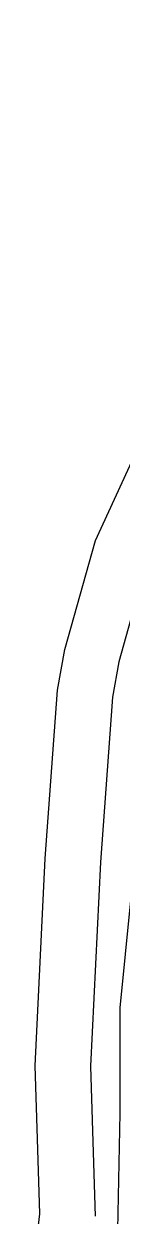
# Model space of a CAD drawing. Header units: inches. Extents: x 653559 to 669309, y 7245317 to 7256454.
# Drawn here: x 663135.8 to 663153.7, y 7253501.5 to 7253739.4 of the extents above; entities that cross this region are included whole.
import ezdxf

# ---------------------------------------------------------------- set-up
doc = ezdxf.new("R2010")
doc.units = ezdxf.units.IN
doc.header["$MEASUREMENT"] = 0
for name, color, linetype in [('Caminos', 1, 'Continuous'), ('Cauce', 5, 'Continuous'), ('Perimetral', 190, 'Continuous')]:
    doc.layers.add(name, color=color, linetype=linetype)

msp = doc.modelspace()

# ---------------------------------------------------------------- linework, layer by layer
at = {"layer": 'Caminos', "transparency": 33554613}
msp.add_polyline3d([(663152.66, 7253492.17, 0), (663153.3, 7253522.05, 0), (663153.3, 7253543.08, 0), (663155.41, 7253564.51, 0), (663161.37, 7253590.44, 0), (663166.66, 7253614.78, 0), (663175.12, 7253634.89, 0), (663188.88, 7253650.24, 0), (663203.17, 7253664.66, 0), (663212.96, 7253670.61, 0), (663225.93, 7253678.55, 0), (663235.58, 7253683.84, 0), (663243.39, 7253690.45, 0), (663250.93, 7253701.04, 0), (663257.06, 7253712.68, 0), (663262.04, 7253726.54, 0), (663266.69, 7253739.88, 0)], dxfattribs=at)
at = {"layer": 'Cauce', "color": 160, "transparency": 33554613}
for points in [[(663135.78, 7253489.5, 0), (663137.23, 7253501.98, 0), (663136.76, 7253516.95, 0), (663136.31, 7253531.51, 0), (663138.3, 7253572.84, 0), (663140.78, 7253606.43, 0), (663142.23, 7253614.58, 0), (663148.34, 7253636.31, 0), (663156.32, 7253653.63, 0), (663158.93, 7253658.09, 0), (663166.19, 7253666.8, 0), (663189.95, 7253704.91, 0), (663251.87, 7253771.35, 0)], [(663263.72, 7253767.12, 0), (663198.74, 7253698.14, 0), (663175.16, 7253660.32, 0), (663168, 7253651.72, 0), (663166.12, 7253648.52, 0), (663158.74, 7253632.49, 0), (663153.01, 7253612.11, 0), (663151.75, 7253605.06, 0), (663149.33, 7253572.17, 0), (663147.36, 7253531.42, 0), (663147.83, 7253516.38, 0), (663148.3, 7253501.52, 0)]]:
    msp.add_polyline3d(points, dxfattribs=at)
at = {"layer": 'Perimetral', "color": 200}
msp.add_polyline3d([(663263.72, 7253767.12, 0), (663198.74, 7253698.14, 0), (663179.1, 7253666.64, 0), (663175.16, 7253660.32, 0), (663168, 7253651.72, 0), (663166.12, 7253648.52, 0), (663158.74, 7253632.49, 0), (663153.01, 7253612.11, 0), (663151.75, 7253605.06, 0), (663149.33, 7253572.17, 0), (663147.36, 7253531.42, 0), (663147.83, 7253516.38, 0), (663148.3, 7253501.52, 0)], dxfattribs=at)

doc.saveas('drawing.dxf')
